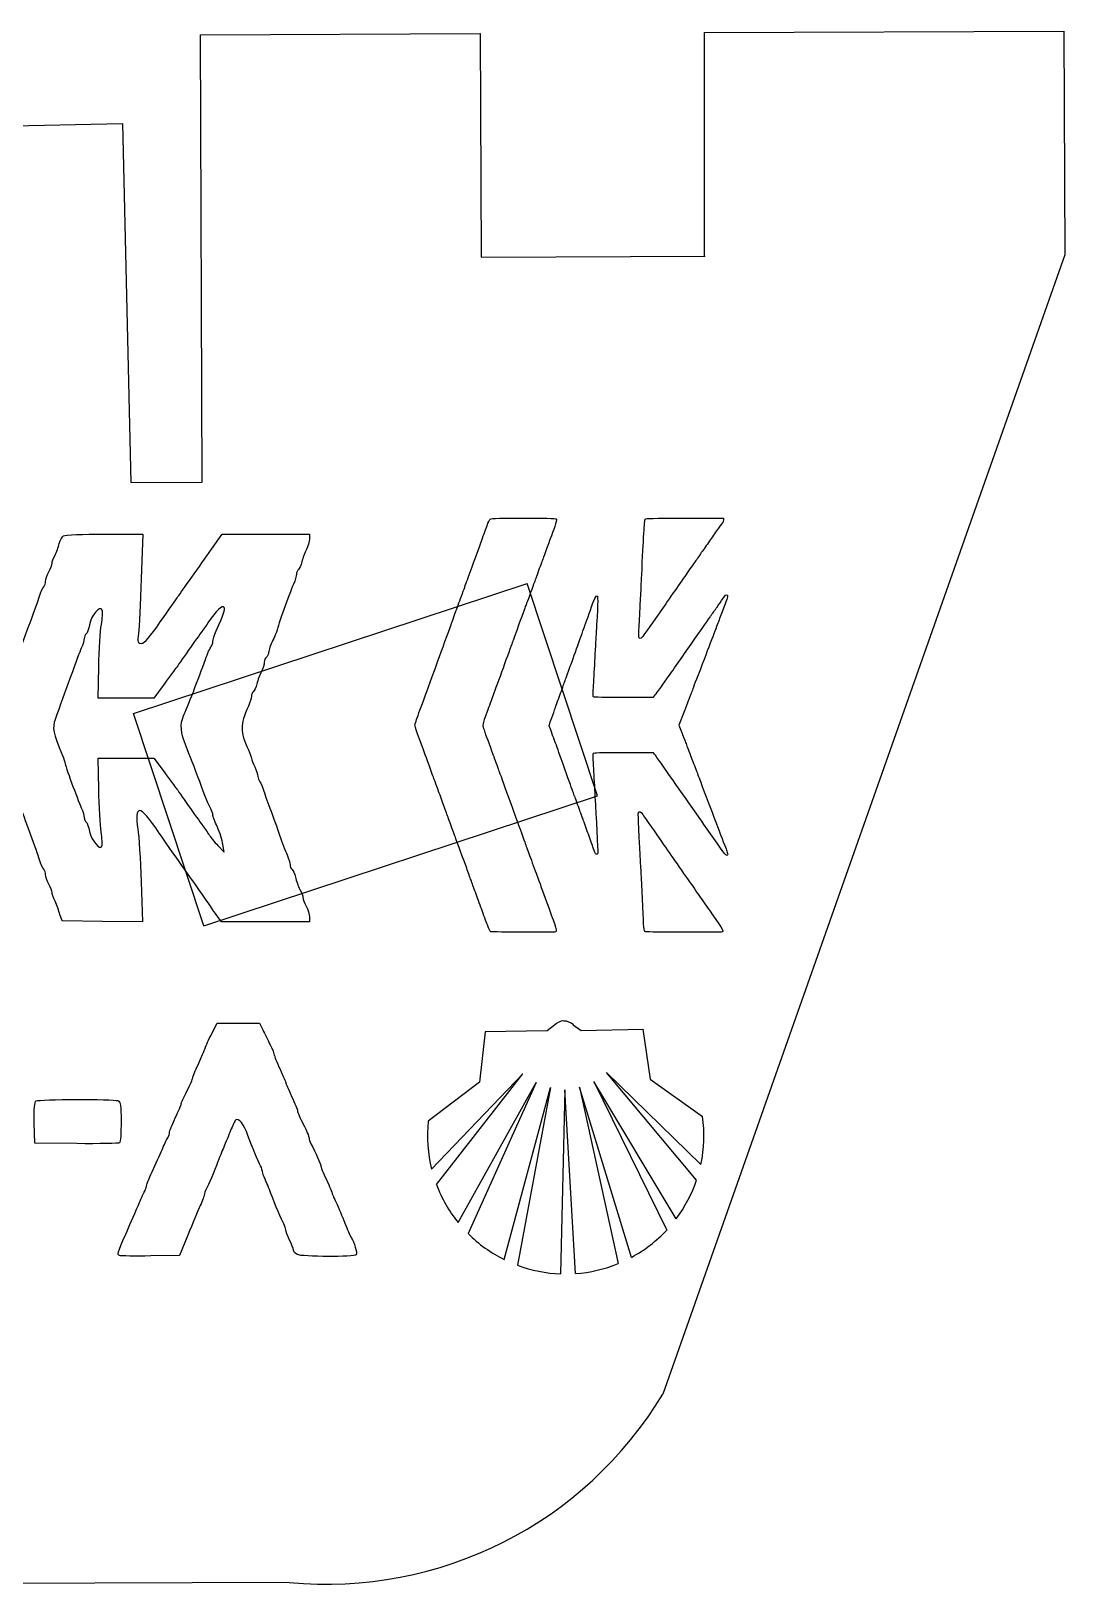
# Model space of a CAD drawing. Header units: centimetres. Extents: x 56783 to 57745, y 15612 to 15912.
# Drawn here: x 56817.44 to 56831.29, y 15622.99 to 15643.86 of the extents above; entities that cross this region are included whole.
import ezdxf

# ---------------------------------------------------------------- set-up
doc = ezdxf.new("R2010")
doc.units = ezdxf.units.CM
doc.header["$MEASUREMENT"] = 0
for name, color, linetype in [('Exterior', 7, 'Continuous'), ('Interior', 4, 'Continuous'), ('Publicidades', 6, 'Continuous')]:
    doc.layers.add(name, color=color, linetype=linetype)

msp = doc.modelspace()

# ---------------------------------------------------------------- linework, layer by layer
at = {"layer": 'Exterior'}
for p, q in [((56819.708, 15643.81), (56823.458, 15643.826)), ((56819.733, 15637.81), (56819.708, 15643.81)), ((56823.458, 15643.826), (56823.471, 15640.826)), ((56826.458, 15643.838), (56831.28, 15643.858)), ((56826.458, 15643.838), (56826.458, 15640.838)), ((56831.28, 15643.858), (56831.293, 15640.858)), ((56816.383, 15642.571), (56818.661, 15642.621)), ((56818.661, 15642.621), (56818.776, 15637.806)), ((56823.471, 15640.826), (56826.471, 15640.838)), ((56831.293, 15640.858), (56825.903, 15625.579)), ((56818.776, 15637.806), (56819.733, 15637.81)), ((56820.898, 15623.054), (56807.297, 15622.993))]:
    msp.add_line(p, q, dxfattribs=at)
msp.add_arc((56821.4, 15628.283), 5.253, 264.5226, 329.0156, dxfattribs=at)
at = {"layer": 'Interior'}
for p, q in [((56818.81, 15634.706), (56824.085, 15636.45)), ((56825.027, 15633.602), (56824.085, 15636.45)), ((56819.752, 15631.857), (56818.81, 15634.706)), ((56819.752, 15631.857), (56825.027, 15633.602))]:
    msp.add_line(p, q, dxfattribs=at)
at = {"layer": 'Publicidades', "color": 6}
for p, q in [((56823.523, 15630.435), (56823.448, 15629.764)), ((56824.353, 15630.449), (56823.523, 15630.435)), ((56824.453, 15630.527), (56824.353, 15630.449)), ((56824.705, 15630.531), (56824.808, 15630.457)), ((56824.808, 15630.457), (56825.637, 15630.471)), ((56825.637, 15630.471), (56825.735, 15629.802)), ((56823.448, 15629.764), (56822.761, 15629.239)), ((56824.03, 15629.872), (56822.806, 15628.594)), ((56822.87, 15628.389), (56824.03, 15629.872)), ((56823.161, 15627.88), (56824.205, 15629.758)), ((56824.205, 15629.758), (56823.294, 15627.732)), ((56826.084, 15627.93), (56824.979, 15629.771)), ((56824.979, 15629.771), (56825.957, 15627.778)), ((56825.149, 15629.891), (56826.414, 15628.657)), ((56826.357, 15628.45), (56825.149, 15629.891)), ((56825.735, 15629.802), (56826.436, 15629.303)), ((56823.78, 15627.383), (56824.397, 15629.69)), ((56824.397, 15629.69), (56823.958, 15627.306)), ((56824.537, 15627.191), (56824.594, 15629.659)), ((56824.733, 15627.195), (56824.593, 15629.659)), ((56825.483, 15627.412), (56824.789, 15629.697)), ((56824.789, 15629.697), (56825.308, 15627.329))]:
    msp.add_line(p, q, dxfattribs=at)
for centre, radius, start, end in [((56824.585, 15630.398), 0.185, 92.0775, 135.5726), ((56824.578, 15630.397), 0.185, 46.3559, 89.851), ((56824.603, 15629.042), 1.852, 348.0053, 8.111), ((56824.603, 15629.042), 1.852, 173.8768, 193.9841), ((56824.603, 15629.042), 1.852, 200.6477, 218.8756), ((56824.603, 15629.042), 1.852, 323.1207, 341.3467), ((56824.603, 15629.042), 1.852, 225.0163, 243.6209), ((56824.603, 15629.042), 1.852, 298.3788, 316.9824), ((56824.603, 15629.042), 1.852, 249.6325, 267.9539), ((56824.603, 15629.042), 1.852, 274.0471, 292.3682)]:
    msp.add_arc(centre, radius, start, end, dxfattribs=at)
at = {"layer": 'Publicidades'}
for points, knots in [([(56824.467, 15631.777), (56824.484, 15631.784), (56824.479, 15631.811), (56824.451, 15631.892), (56824.418, 15631.981), (56824.281, 15632.36), (56824.216, 15632.538), (56824.19, 15632.608), (56824.147, 15632.726), (56824.12, 15632.8), (56824.093, 15632.874), (56824.066, 15632.948), (56824.061, 15632.963), (56824.054, 15632.978), (56824.033, 15633.037), (56824.013, 15633.094), (56823.955, 15633.256), (56823.905, 15633.394), (56823.894, 15633.424), (56823.877, 15633.467), (56823.792, 15633.701), (56823.751, 15633.817), (56823.731, 15633.874), (56823.709, 15633.933), (56823.703, 15633.948), (56823.698, 15633.964), (56823.681, 15634.008), (56823.667, 15634.048), (56823.653, 15634.087), (56823.637, 15634.132), (56823.632, 15634.147), (56823.616, 15634.187), (56823.532, 15634.417), (56823.524, 15634.441), (56823.52, 15634.452), (56823.51, 15634.481), (56823.502, 15634.505), (56823.485, 15634.555), (56823.483, 15634.548), (56823.551, 15634.731), (56823.574, 15634.796), (56823.611, 15634.896), (56823.632, 15634.953), (56823.675, 15635.073), (56823.853, 15635.564), (56823.887, 15635.656), (56823.89, 15635.663), (56823.903, 15635.7), (56823.918, 15635.74), (56823.995, 15635.956), (56824.051, 15636.108), (56824.061, 15636.135), (56824.067, 15636.151), (56824.077, 15636.178), (56824.084, 15636.194), (56824.09, 15636.211), (56824.112, 15636.271), (56824.132, 15636.328), (56824.153, 15636.384), (56824.173, 15636.444), (56824.18, 15636.459), (56824.185, 15636.474), (56824.212, 15636.547), (56824.239, 15636.622), (56824.266, 15636.696), (56824.293, 15636.769), (56824.299, 15636.785), (56824.305, 15636.8), (56824.326, 15636.858), (56824.347, 15636.916), (56824.366, 15636.972), (56824.389, 15637.032), (56824.394, 15637.047), (56824.438, 15637.156), (56824.485, 15637.301), (56824.481, 15637.312), (56824.476, 15637.324), (56824.436, 15637.325), (56824.037, 15637.325), (56823.629, 15637.325), (56823.597, 15637.324), (56823.586, 15637.31), (56823.58, 15637.303), (56823.564, 15637.267), (56823.551, 15637.229), (56823.537, 15637.192), (56823.505, 15637.103), (56823.478, 15637.031), (56823.435, 15636.911), (56823.366, 15636.723), (56823.296, 15636.53), (56823.281, 15636.489), (56823.266, 15636.446), (56823.262, 15636.435), (56823.258, 15636.424), (56823.244, 15636.385), (56823.23, 15636.348), (56823.217, 15636.31), (56823.196, 15636.251), (56823.183, 15636.217), (56823.17, 15636.182), (56823.152, 15636.133), (56823.143, 15636.109), (56823.134, 15636.085), (56823.123, 15636.055), (56823.119, 15636.043), (56823.115, 15636.031), (56823.098, 15635.982), (56823.081, 15635.936), (56823.064, 15635.889), (56823.033, 15635.807), (56823.014, 15635.752), (56822.934, 15635.533), (56822.88, 15635.384), (56822.835, 15635.259), (56822.699, 15634.889), (56822.6, 15634.616), (56822.59, 15634.582), (56822.577, 15634.54), (56822.57, 15634.565), (56822.68, 15634.266), (56822.712, 15634.176), (56822.761, 15634.045), (56822.787, 15633.972), (56822.813, 15633.9), (56822.84, 15633.828), (56822.845, 15633.813), (56822.852, 15633.798), (56822.872, 15633.74), (56822.892, 15633.684), (56822.912, 15633.628), (56822.945, 15633.538), (56822.965, 15633.481), (56823.001, 15633.382), (56823.01, 15633.356), (56823.034, 15633.293), (56823.041, 15633.276), (56823.063, 15633.214), (56823.083, 15633.158), (56823.104, 15633.101), (56823.126, 15633.042), (56823.131, 15633.027), (56823.141, 15633.001), (56823.187, 15632.874), (56823.276, 15632.63), (56823.296, 15632.575), (56823.322, 15632.503), (56823.334, 15632.471), (56823.346, 15632.438), (56823.373, 15632.364), (56823.393, 15632.308), (56823.413, 15632.251), (56823.451, 15632.147), (56823.477, 15632.078), (56823.502, 15632.008), (56823.536, 15631.914), (56823.553, 15631.87), (56823.575, 15631.807), (56823.586, 15631.788), (56823.601, 15631.78), (56823.621, 15631.772), (56824.446, 15631.769), (56824.467, 15631.777), (56824.467, 15631.777), (56824.467, 15631.777), (56824.467, 15631.777)], [0, 0, 0, 0, 0.018182, 0.018182, 0.018182, 0.036364, 0.036364, 0.036364, 0.054545, 0.054545, 0.054545, 0.072727, 0.072727, 0.072727, 0.090909, 0.090909, 0.090909, 0.109091, 0.109091, 0.109091, 0.127273, 0.127273, 0.127273, 0.145455, 0.145455, 0.145455, 0.163636, 0.163636, 0.163636, 0.181818, 0.181818, 0.181818, 0.2, 0.2, 0.2, 0.218182, 0.218182, 0.218182, 0.236364, 0.236364, 0.236364, 0.254545, 0.254545, 0.254545, 0.272727, 0.272727, 0.272727, 0.290909, 0.290909, 0.290909, 0.309091, 0.309091, 0.309091, 0.327273, 0.327273, 0.327273, 0.345455, 0.345455, 0.345455, 0.363636, 0.363636, 0.363636, 0.381818, 0.381818, 0.381818, 0.4, 0.4, 0.4, 0.418182, 0.418182, 0.418182, 0.436364, 0.436364, 0.436364, 0.454545, 0.454545, 0.454545, 0.472727, 0.472727, 0.472727, 0.490909, 0.490909, 0.490909, 0.509091, 0.509091, 0.509091, 0.527273, 0.527273, 0.527273, 0.545455, 0.545455, 0.545455, 0.563636, 0.563636, 0.563636, 0.581818, 0.581818, 0.581818, 0.6, 0.6, 0.6, 0.618182, 0.618182, 0.618182, 0.636364, 0.636364, 0.636364, 0.654545, 0.654545, 0.654545, 0.672727, 0.672727, 0.672727, 0.690909, 0.690909, 0.690909, 0.709091, 0.709091, 0.709091, 0.727273, 0.727273, 0.727273, 0.745455, 0.745455, 0.745455, 0.763636, 0.763636, 0.763636, 0.781818, 0.781818, 0.781818, 0.8, 0.8, 0.8, 0.818182, 0.818182, 0.818182, 0.836364, 0.836364, 0.836364, 0.854545, 0.854545, 0.854545, 0.872727, 0.872727, 0.872727, 0.890909, 0.890909, 0.890909, 0.909091, 0.909091, 0.909091, 0.927273, 0.927273, 0.927273, 0.945455, 0.945455, 0.945455, 0.963636, 0.963636, 0.963636, 0.981818, 0.981818, 0.981818, 1, 1, 1, 1]), ([(56825.627, 15635.73), (56825.642, 15635.745), (56825.731, 15635.873), (56825.85, 15636.043), (56825.927, 15636.155), (56825.957, 15636.198), (56826.044, 15636.324), (56826.094, 15636.396), (56826.171, 15636.506), (56826.216, 15636.57), (56826.26, 15636.634), (56826.314, 15636.712), (56826.338, 15636.745), (56826.361, 15636.777), (56826.403, 15636.838), (56826.432, 15636.88), (56826.461, 15636.921), (56826.511, 15636.993), (56826.543, 15637.039), (56826.575, 15637.085), (56826.623, 15637.152), (56826.649, 15637.19), (56826.675, 15637.227), (56826.701, 15637.263), (56826.707, 15637.27), (56826.713, 15637.276), (56826.718, 15637.292), (56826.718, 15637.303), (56826.718, 15637.303), (56826.718, 15637.325), (56826.718, 15637.325), (56826.718, 15637.325), (56826.198, 15637.325), (56826.198, 15637.325), (56825.762, 15637.325), (56825.678, 15637.323), (56825.67, 15637.314), (56825.659, 15637.3), (56825.643, 15637.059), (56825.622, 15636.562), (56825.618, 15636.468), (56825.611, 15636.329), (56825.606, 15636.252), (56825.589, 15635.945), (56825.58, 15635.736), (56825.585, 15635.724), (56825.592, 15635.707), (56825.608, 15635.709), (56825.627, 15635.73), (56825.627, 15635.73), (56825.627, 15635.73), (56825.627, 15635.73)], [0, 0, 0, 0, 0.058824, 0.058824, 0.058824, 0.117647, 0.117647, 0.117647, 0.176471, 0.176471, 0.176471, 0.235294, 0.235294, 0.235294, 0.294118, 0.294118, 0.294118, 0.352941, 0.352941, 0.352941, 0.411765, 0.411765, 0.411765, 0.470588, 0.470588, 0.470588, 0.529412, 0.529412, 0.529412, 0.588235, 0.588235, 0.588235, 0.647059, 0.647059, 0.647059, 0.705882, 0.705882, 0.705882, 0.764706, 0.764706, 0.764706, 0.823529, 0.823529, 0.823529, 0.882353, 0.882353, 0.882353, 0.941176, 0.941176, 0.941176, 1, 1, 1, 1]), ([(56821.168, 15631.974), (56821.168, 15632.011), (56821.148, 15632.077), (56821.125, 15632.123), (56821.102, 15632.166), (56821.081, 15632.218), (56821.081, 15632.238), (56821.081, 15632.256), (56821.064, 15632.304), (56821.041, 15632.348), (56821.018, 15632.391), (56820.992, 15632.463), (56820.981, 15632.511), (56820.969, 15632.56), (56820.949, 15632.606), (56820.935, 15632.615), (56820.92, 15632.626), (56820.909, 15632.652), (56820.909, 15632.678), (56820.909, 15632.701), (56820.892, 15632.761), (56820.869, 15632.81), (56820.846, 15632.862), (56820.803, 15632.98), (56820.768, 15633.075), (56820.737, 15633.17), (56820.682, 15633.319), (56820.65, 15633.405), (56820.616, 15633.491), (56820.576, 15633.609), (56820.558, 15633.664), (56820.544, 15633.719), (56820.518, 15633.776), (56820.504, 15633.79), (56820.489, 15633.808), (56820.478, 15633.839), (56820.478, 15633.862), (56820.478, 15633.888), (56820.458, 15633.946), (56820.435, 15633.992), (56820.412, 15634.035), (56820.392, 15634.086), (56820.392, 15634.101), (56820.392, 15634.118), (56820.374, 15634.17), (56820.351, 15634.219), (56820.236, 15634.474), (56820.236, 15634.546), (56820.351, 15634.805), (56820.374, 15634.854), (56820.392, 15634.914), (56820.392, 15634.937), (56820.392, 15634.963), (56820.403, 15634.989), (56820.418, 15635), (56820.432, 15635.009), (56820.452, 15635.055), (56820.464, 15635.104), (56820.475, 15635.153), (56820.501, 15635.225), (56820.524, 15635.268), (56820.547, 15635.311), (56820.564, 15635.368), (56820.564, 15635.394), (56820.564, 15635.42), (56820.576, 15635.452), (56820.593, 15635.46), (56820.607, 15635.469), (56820.622, 15635.5), (56820.622, 15635.526), (56820.624, 15635.552), (56820.647, 15635.627), (56820.679, 15635.69), (56820.711, 15635.753), (56820.734, 15635.817), (56820.737, 15635.831), (56820.737, 15635.865), (56820.897, 15636.308), (56820.955, 15636.443), (56820.978, 15636.492), (56820.995, 15636.552), (56820.995, 15636.575), (56820.995, 15636.601), (56821.007, 15636.627), (56821.021, 15636.639), (56821.035, 15636.647), (56821.056, 15636.693), (56821.067, 15636.742), (56821.079, 15636.791), (56821.104, 15636.863), (56821.127, 15636.906), (56821.15, 15636.949), (56821.168, 15637.012), (56821.168, 15637.047), (56821.168, 15637.047), (56821.168, 15637.113), (56821.168, 15637.113), (56821.168, 15637.113), (56819.998, 15637.113), (56819.998, 15637.113), (56819.998, 15637.113), (56819.857, 15636.912), (56819.857, 15636.912), (56819.699, 15636.682), (56819.46, 15636.348), (56819.406, 15636.274), (56819.389, 15636.248), (56819.282, 15636.095), (56819.17, 15635.934), (56819.035, 15635.739), (56818.955, 15635.647), (56818.917, 15635.647), (56818.868, 15635.647), (56818.863, 15635.661), (56818.877, 15635.782), (56818.886, 15635.86), (56818.903, 15636.187), (56818.914, 15636.515), (56818.914, 15636.515), (56818.934, 15637.113), (56818.934, 15637.113), (56818.934, 15637.113), (56818.42, 15637.113), (56818.42, 15637.113), (56818.138, 15637.113), (56817.891, 15637.101), (56817.871, 15637.09), (56817.854, 15637.078), (56817.828, 15637.032), (56817.816, 15636.986), (56817.805, 15636.938), (56817.779, 15636.869), (56817.759, 15636.828), (56817.736, 15636.788), (56817.719, 15636.739), (56817.719, 15636.722), (56817.719, 15636.702), (56817.699, 15636.65), (56817.676, 15636.607), (56817.653, 15636.561), (56817.633, 15636.504), (56817.633, 15636.478), (56817.633, 15636.455), (56817.621, 15636.423), (56817.607, 15636.406), (56817.592, 15636.391), (56817.566, 15636.334), (56817.552, 15636.279), (56817.535, 15636.225), (56817.48, 15636.07), (56817.428, 15635.934), (56817.38, 15635.799), (56817.302, 15635.592), (56817.259, 15635.475), (56817.216, 15635.357), (56817.167, 15635.222), (56817.15, 15635.179), (56817.13, 15635.133), (56817.115, 15635.081), (56817.115, 15635.058), (56817.115, 15635.035), (56817.104, 15635.012), (56817.089, 15635), (56817.075, 15634.992), (56817.055, 15634.946), (56817.043, 15634.9), (56817.032, 15634.851), (56817.003, 15634.773), (56816.98, 15634.722), (56816.92, 15634.604), (56816.92, 15634.417), (56816.98, 15634.296), (56817.006, 15634.244), (56817.029, 15634.19), (56817.029, 15634.173), (56817.029, 15634.158), (56817.046, 15634.107), (56817.069, 15634.058), (56817.089, 15634.006), (56817.13, 15633.9), (56817.158, 15633.822), (56817.187, 15633.742), (56817.224, 15633.638), (56817.245, 15633.592), (56817.262, 15633.543), (56817.293, 15633.46), (56817.313, 15633.405), (56817.334, 15633.351), (56817.388, 15633.201), (56817.434, 15633.075), (56817.483, 15632.948), (56817.535, 15632.799), (56817.552, 15632.744), (56817.566, 15632.69), (56817.592, 15632.632), (56817.607, 15632.618), (56817.621, 15632.6), (56817.633, 15632.569), (56817.633, 15632.546), (56817.633, 15632.52), (56817.653, 15632.463), (56817.676, 15632.417), (56817.699, 15632.373), (56817.719, 15632.322), (56817.719, 15632.307), (56817.719, 15632.29), (56817.736, 15632.238), (56817.759, 15632.189), (56817.782, 15632.138), (56817.811, 15632.057), (56817.825, 15632.011), (56817.825, 15632.011), (56817.854, 15631.925), (56817.854, 15631.925), (56817.854, 15631.925), (56818.394, 15631.916), (56818.394, 15631.916), (56818.394, 15631.916), (56818.932, 15631.911), (56818.932, 15631.911), (56818.932, 15631.911), (56818.914, 15632.448), (56818.914, 15632.448), (56818.903, 15632.747), (56818.883, 15633.063), (56818.868, 15633.155), (56818.843, 15633.316), (56818.854, 15633.405), (56818.894, 15633.405), (56818.932, 15633.405), (56819.024, 15633.299), (56819.156, 15633.103), (56819.228, 15632.997), (56819.363, 15632.802), (56819.458, 15632.669), (56819.552, 15632.537), (56819.688, 15632.345), (56819.759, 15632.241), (56819.831, 15632.135), (56819.912, 15632.02), (56819.94, 15631.98), (56819.94, 15631.98), (56819.992, 15631.911), (56819.992, 15631.911), (56819.992, 15631.911), (56821.168, 15631.911), (56821.168, 15631.911), (56821.168, 15631.911), (56821.168, 15631.974), (56821.168, 15631.974)], [0, 0, 0, 0, 0.012048, 0.012048, 0.012048, 0.024096, 0.024096, 0.024096, 0.036145, 0.036145, 0.036145, 0.048193, 0.048193, 0.048193, 0.060241, 0.060241, 0.060241, 0.072289, 0.072289, 0.072289, 0.084337, 0.084337, 0.084337, 0.096386, 0.096386, 0.096386, 0.108434, 0.108434, 0.108434, 0.120482, 0.120482, 0.120482, 0.13253, 0.13253, 0.13253, 0.144578, 0.144578, 0.144578, 0.156627, 0.156627, 0.156627, 0.168675, 0.168675, 0.168675, 0.180723, 0.180723, 0.180723, 0.192771, 0.192771, 0.192771, 0.204819, 0.204819, 0.204819, 0.216867, 0.216867, 0.216867, 0.228916, 0.228916, 0.228916, 0.240964, 0.240964, 0.240964, 0.253012, 0.253012, 0.253012, 0.26506, 0.26506, 0.26506, 0.277108, 0.277108, 0.277108, 0.289157, 0.289157, 0.289157, 0.301205, 0.301205, 0.301205, 0.313253, 0.313253, 0.313253, 0.325301, 0.325301, 0.325301, 0.337349, 0.337349, 0.337349, 0.349398, 0.349398, 0.349398, 0.361446, 0.361446, 0.361446, 0.373494, 0.373494, 0.373494, 0.385542, 0.385542, 0.385542, 0.39759, 0.39759, 0.39759, 0.409639, 0.409639, 0.409639, 0.421687, 0.421687, 0.421687, 0.433735, 0.433735, 0.433735, 0.445783, 0.445783, 0.445783, 0.457831, 0.457831, 0.457831, 0.46988, 0.46988, 0.46988, 0.481928, 0.481928, 0.481928, 0.493976, 0.493976, 0.493976, 0.506024, 0.506024, 0.506024, 0.518072, 0.518072, 0.518072, 0.53012, 0.53012, 0.53012, 0.542169, 0.542169, 0.542169, 0.554217, 0.554217, 0.554217, 0.566265, 0.566265, 0.566265, 0.578313, 0.578313, 0.578313, 0.590361, 0.590361, 0.590361, 0.60241, 0.60241, 0.60241, 0.614458, 0.614458, 0.614458, 0.626506, 0.626506, 0.626506, 0.638554, 0.638554, 0.638554, 0.650602, 0.650602, 0.650602, 0.662651, 0.662651, 0.662651, 0.674699, 0.674699, 0.674699, 0.686747, 0.686747, 0.686747, 0.698795, 0.698795, 0.698795, 0.710843, 0.710843, 0.710843, 0.722892, 0.722892, 0.722892, 0.73494, 0.73494, 0.73494, 0.746988, 0.746988, 0.746988, 0.759036, 0.759036, 0.759036, 0.771084, 0.771084, 0.771084, 0.783133, 0.783133, 0.783133, 0.795181, 0.795181, 0.795181, 0.807229, 0.807229, 0.807229, 0.819277, 0.819277, 0.819277, 0.831325, 0.831325, 0.831325, 0.843373, 0.843373, 0.843373, 0.855422, 0.855422, 0.855422, 0.86747, 0.86747, 0.86747, 0.879518, 0.879518, 0.879518, 0.891566, 0.891566, 0.891566, 0.903614, 0.903614, 0.903614, 0.915663, 0.915663, 0.915663, 0.927711, 0.927711, 0.927711, 0.939759, 0.939759, 0.939759, 0.951807, 0.951807, 0.951807, 0.963855, 0.963855, 0.963855, 0.975904, 0.975904, 0.975904, 0.987952, 0.987952, 0.987952, 1, 1, 1, 1]), ([(56826.774, 15632.821), (56826.774, 15632.83), (56826.766, 15632.854), (56826.759, 15632.874), (56826.731, 15632.941), (56826.57, 15633.365), (56826.434, 15633.726), (56826.406, 15633.802), (56826.371, 15633.895), (56826.357, 15633.933), (56826.329, 15634.003), (56826.308, 15634.058), (56826.266, 15634.171), (56826.231, 15634.263), (56826.221, 15634.288), (56826.203, 15634.334), (56826.194, 15634.355), (56826.172, 15634.413), (56826.155, 15634.462), (56826.155, 15634.462), (56826.121, 15634.549), (56826.121, 15634.549), (56826.121, 15634.549), (56826.187, 15634.72), (56826.187, 15634.72), (56826.28, 15634.966), (56826.28, 15634.965), (56826.301, 15635.021), (56826.311, 15635.05), (56826.36, 15635.176), (56826.408, 15635.303), (56826.545, 15635.66), (56826.631, 15635.885), (56826.654, 15635.95), (56826.666, 15635.983), (56826.695, 15636.058), (56826.718, 15636.117), (56826.774, 15636.261), (56826.779, 15636.282), (56826.767, 15636.294), (56826.755, 15636.306), (56826.74, 15636.293), (56826.706, 15636.24), (56826.692, 15636.219), (56826.658, 15636.17), (56826.631, 15636.133), (56826.605, 15636.096), (56826.566, 15636.04), (56826.545, 15636.01), (56826.524, 15635.979), (56826.431, 15635.847), (56826.34, 15635.716), (56826.248, 15635.585), (56826.097, 15635.369), (56826.004, 15635.235), (56825.91, 15635.102), (56825.822, 15634.978), (56825.807, 15634.959), (56825.807, 15634.959), (56825.78, 15634.926), (56825.78, 15634.926), (56825.78, 15634.926), (56825.375, 15634.926), (56825.375, 15634.926), (56825.012, 15634.926), (56824.972, 15634.927), (56824.967, 15634.938), (56824.965, 15634.945), (56824.965, 15634.999), (56824.97, 15635.06), (56824.974, 15635.119), (56824.984, 15635.275), (56824.99, 15635.406), (56824.997, 15635.537), (56825.006, 15635.7), (56825.01, 15635.768), (56825.032, 15636.14), (56825.036, 15636.269), (56825.027, 15636.278), (56825.013, 15636.292), (56825, 15636.274), (56824.976, 15636.209), (56824.948, 15636.131), (56824.889, 15635.967), (56824.861, 15635.887), (56824.847, 15635.85), (56824.803, 15635.728), (56824.764, 15635.617), (56824.724, 15635.506), (56824.675, 15635.37), (56824.656, 15635.315), (56824.636, 15635.26), (56824.616, 15635.207), (56824.612, 15635.196), (56824.607, 15635.185), (56824.596, 15635.155), (56824.587, 15635.128), (56824.579, 15635.102), (56824.551, 15635.023), (56824.525, 15634.953), (56824.5, 15634.883), (56824.468, 15634.794), (56824.454, 15634.755), (56824.44, 15634.715), (56824.418, 15634.655), (56824.405, 15634.619), (56824.393, 15634.584), (56824.382, 15634.552), (56824.382, 15634.548), (56824.382, 15634.542), (56824.417, 15634.444), (56824.442, 15634.377), (56824.448, 15634.362), (56824.48, 15634.274), (56824.513, 15634.183), (56824.677, 15633.721), (56824.718, 15633.608), (56824.728, 15633.583), (56824.734, 15633.568), (56824.749, 15633.525), (56824.763, 15633.488), (56824.776, 15633.45), (56824.792, 15633.406), (56824.798, 15633.388), (56824.805, 15633.371), (56824.822, 15633.324), (56824.835, 15633.285), (56824.85, 15633.245), (56824.881, 15633.156), (56824.907, 15633.086), (56824.932, 15633.017), (56824.962, 15632.934), (56824.973, 15632.904), (56825.003, 15632.82), (56825.003, 15632.82), (56825.019, 15632.82), (56825.039, 15632.82), (56825.039, 15632.788), (56825.01, 15633.317), (56825.006, 15633.396), (56824.996, 15633.562), (56824.99, 15633.686), (56824.984, 15633.811), (56824.974, 15633.967), (56824.97, 15634.035), (56824.965, 15634.124), (56824.965, 15634.161), (56824.971, 15634.168), (56824.978, 15634.177), (56825.054, 15634.179), (56825.379, 15634.179), (56825.379, 15634.179), (56825.778, 15634.179), (56825.778, 15634.179), (56825.778, 15634.179), (56825.794, 15634.161), (56825.794, 15634.161), (56825.803, 15634.151), (56825.842, 15634.096), (56825.881, 15634.04), (56825.92, 15633.983), (56826.051, 15633.797), (56826.17, 15633.627), (56826.289, 15633.456), (56826.428, 15633.258), (56826.478, 15633.186), (56826.742, 15632.807), (56826.744, 15632.804), (56826.763, 15632.804), (56826.769, 15632.804), (56826.774, 15632.812), (56826.774, 15632.821)], [0, 0, 0, 0, 0.017544, 0.017544, 0.017544, 0.035088, 0.035088, 0.035088, 0.052632, 0.052632, 0.052632, 0.070175, 0.070175, 0.070175, 0.087719, 0.087719, 0.087719, 0.105263, 0.105263, 0.105263, 0.122807, 0.122807, 0.122807, 0.140351, 0.140351, 0.140351, 0.157895, 0.157895, 0.157895, 0.175439, 0.175439, 0.175439, 0.192982, 0.192982, 0.192982, 0.210526, 0.210526, 0.210526, 0.22807, 0.22807, 0.22807, 0.245614, 0.245614, 0.245614, 0.263158, 0.263158, 0.263158, 0.280702, 0.280702, 0.280702, 0.298246, 0.298246, 0.298246, 0.315789, 0.315789, 0.315789, 0.333333, 0.333333, 0.333333, 0.350877, 0.350877, 0.350877, 0.368421, 0.368421, 0.368421, 0.385965, 0.385965, 0.385965, 0.403509, 0.403509, 0.403509, 0.421053, 0.421053, 0.421053, 0.438596, 0.438596, 0.438596, 0.45614, 0.45614, 0.45614, 0.473684, 0.473684, 0.473684, 0.491228, 0.491228, 0.491228, 0.508772, 0.508772, 0.508772, 0.526316, 0.526316, 0.526316, 0.54386, 0.54386, 0.54386, 0.561404, 0.561404, 0.561404, 0.578947, 0.578947, 0.578947, 0.596491, 0.596491, 0.596491, 0.614035, 0.614035, 0.614035, 0.631579, 0.631579, 0.631579, 0.649123, 0.649123, 0.649123, 0.666667, 0.666667, 0.666667, 0.684211, 0.684211, 0.684211, 0.701754, 0.701754, 0.701754, 0.719298, 0.719298, 0.719298, 0.736842, 0.736842, 0.736842, 0.754386, 0.754386, 0.754386, 0.77193, 0.77193, 0.77193, 0.789474, 0.789474, 0.789474, 0.807018, 0.807018, 0.807018, 0.824561, 0.824561, 0.824561, 0.842105, 0.842105, 0.842105, 0.859649, 0.859649, 0.859649, 0.877193, 0.877193, 0.877193, 0.894737, 0.894737, 0.894737, 0.912281, 0.912281, 0.912281, 0.929825, 0.929825, 0.929825, 0.947368, 0.947368, 0.947368, 0.964912, 0.964912, 0.964912, 0.982456, 0.982456, 0.982456, 1, 1, 1, 1]), ([(56819.817, 15633.089), (56819.794, 15633.124), (56819.754, 15633.181), (56819.728, 15633.216), (56819.705, 15633.247), (56819.621, 15633.365), (56819.544, 15633.474), (56819.469, 15633.583), (56819.397, 15633.687), (56819.383, 15633.704), (56819.368, 15633.721), (56819.297, 15633.819), (56819.222, 15633.923), (56819.222, 15633.923), (56819.084, 15634.109), (56819.084, 15634.109), (56819.084, 15634.109), (56818.337, 15634.109), (56818.337, 15634.109), (56818.337, 15634.109), (56818.345, 15633.693), (56818.345, 15633.693), (56818.348, 15633.463), (56818.365, 15633.204), (56818.377, 15633.118), (56818.391, 15633.032), (56818.394, 15632.945), (56818.388, 15632.925), (56818.363, 15632.862), (56818.245, 15633.006), (56818.222, 15633.126), (56818.21, 15633.184), (56818.19, 15633.241), (56818.176, 15633.25), (56818.161, 15633.259), (56818.15, 15633.285), (56818.15, 15633.31), (56818.15, 15633.333), (56818.133, 15633.394), (56818.11, 15633.443), (56818.058, 15633.56), (56817.891, 15634.02), (56817.891, 15634.043), (56817.891, 15634.055), (56817.877, 15634.098), (56817.857, 15634.144), (56817.73, 15634.454), (56817.719, 15634.509), (56817.762, 15634.627), (56817.877, 15634.957), (56818.075, 15635.5), (56818.11, 15635.581), (56818.133, 15635.63), (56818.15, 15635.69), (56818.15, 15635.713), (56818.15, 15635.739), (56818.161, 15635.765), (56818.176, 15635.773), (56818.19, 15635.782), (56818.21, 15635.84), (56818.222, 15635.897), (56818.245, 15636.026), (56818.363, 15636.161), (56818.391, 15636.093), (56818.4, 15636.07), (56818.394, 15635.98), (56818.38, 15635.9), (56818.365, 15635.817), (56818.348, 15635.561), (56818.345, 15635.331), (56818.345, 15635.331), (56818.337, 15634.914), (56818.337, 15634.914), (56818.337, 15634.914), (56819.084, 15634.914), (56819.084, 15634.914), (56819.084, 15634.914), (56819.222, 15635.101), (56819.222, 15635.101), (56819.297, 15635.204), (56819.368, 15635.302), (56819.383, 15635.319), (56819.397, 15635.337), (56819.469, 15635.44), (56819.544, 15635.549), (56819.621, 15635.659), (56819.705, 15635.776), (56819.728, 15635.808), (56819.754, 15635.842), (56819.794, 15635.9), (56819.817, 15635.934), (56819.909, 15636.075), (56820.012, 15636.17), (56820.024, 15636.13), (56820.038, 15636.095), (56820.027, 15636.061), (56819.92, 15635.814), (56819.894, 15635.756), (56819.874, 15635.693), (56819.874, 15635.67), (56819.874, 15635.647), (56819.863, 15635.618), (56819.851, 15635.604), (56819.837, 15635.587), (56819.802, 15635.509), (56819.774, 15635.431), (56819.688, 15635.187), (56819.527, 15634.776), (56819.481, 15634.673), (56819.432, 15634.563), (56819.44, 15634.454), (56819.521, 15634.253), (56819.552, 15634.173), (56819.633, 15633.966), (56819.699, 15633.793), (56819.762, 15633.618), (56819.828, 15633.454), (56819.846, 15633.428), (56819.86, 15633.399), (56819.874, 15633.362), (56819.874, 15633.348), (56819.874, 15633.331), (56819.9, 15633.256), (56819.935, 15633.184), (56819.966, 15633.112), (56820.001, 15633.006), (56820.009, 15632.948), (56820.009, 15632.948), (56820.024, 15632.845), (56820.024, 15632.845), (56820.024, 15632.845), (56819.943, 15632.934), (56819.943, 15632.934), (56819.897, 15632.983), (56819.84, 15633.052), (56819.817, 15633.089), (56819.817, 15633.089), (56819.817, 15633.089), (56819.817, 15633.089)], [0, 0, 0, 0, 0.021739, 0.021739, 0.021739, 0.043478, 0.043478, 0.043478, 0.065217, 0.065217, 0.065217, 0.086957, 0.086957, 0.086957, 0.108696, 0.108696, 0.108696, 0.130435, 0.130435, 0.130435, 0.152174, 0.152174, 0.152174, 0.173913, 0.173913, 0.173913, 0.195652, 0.195652, 0.195652, 0.217391, 0.217391, 0.217391, 0.23913, 0.23913, 0.23913, 0.26087, 0.26087, 0.26087, 0.282609, 0.282609, 0.282609, 0.304348, 0.304348, 0.304348, 0.326087, 0.326087, 0.326087, 0.347826, 0.347826, 0.347826, 0.369565, 0.369565, 0.369565, 0.391304, 0.391304, 0.391304, 0.413043, 0.413043, 0.413043, 0.434783, 0.434783, 0.434783, 0.456522, 0.456522, 0.456522, 0.478261, 0.478261, 0.478261, 0.5, 0.5, 0.5, 0.521739, 0.521739, 0.521739, 0.543478, 0.543478, 0.543478, 0.565217, 0.565217, 0.565217, 0.586957, 0.586957, 0.586957, 0.608696, 0.608696, 0.608696, 0.630435, 0.630435, 0.630435, 0.652174, 0.652174, 0.652174, 0.673913, 0.673913, 0.673913, 0.695652, 0.695652, 0.695652, 0.717391, 0.717391, 0.717391, 0.73913, 0.73913, 0.73913, 0.76087, 0.76087, 0.76087, 0.782609, 0.782609, 0.782609, 0.804348, 0.804348, 0.804348, 0.826087, 0.826087, 0.826087, 0.847826, 0.847826, 0.847826, 0.869565, 0.869565, 0.869565, 0.891304, 0.891304, 0.891304, 0.913043, 0.913043, 0.913043, 0.934783, 0.934783, 0.934783, 0.956522, 0.956522, 0.956522, 0.978261, 0.978261, 0.978261, 1, 1, 1, 1]), ([(56826.7, 15631.777), (56826.724, 15631.786), (56826.721, 15631.79), (56826.562, 15632.02), (56826.523, 15632.075), (56826.457, 15632.17), (56826.415, 15632.23), (56826.373, 15632.29), (56826.3, 15632.395), (56826.253, 15632.463), (56826.206, 15632.53), (56826.11, 15632.668), (56826.04, 15632.769), (56825.97, 15632.869), (56825.897, 15632.974), (56825.877, 15633.003), (56825.727, 15633.218), (56825.654, 15633.322), (56825.635, 15633.35), (56825.611, 15633.386), (56825.592, 15633.397), (56825.579, 15633.384), (56825.572, 15633.377), (56825.576, 15633.247), (56825.606, 15632.725), (56825.61, 15632.653), (56825.615, 15632.551), (56825.618, 15632.499), (56825.626, 15632.294), (56825.646, 15631.9), (56825.65, 15631.845), (56825.654, 15631.792), (56825.657, 15631.786), (56825.675, 15631.779), (56825.695, 15631.772), (56826.681, 15631.769), (56826.7, 15631.777), (56826.7, 15631.777), (56826.7, 15631.777), (56826.7, 15631.777)], [0, 0, 0, 0, 0.076923, 0.076923, 0.076923, 0.153846, 0.153846, 0.153846, 0.230769, 0.230769, 0.230769, 0.307692, 0.307692, 0.307692, 0.384615, 0.384615, 0.384615, 0.461538, 0.461538, 0.461538, 0.538462, 0.538462, 0.538462, 0.615385, 0.615385, 0.615385, 0.692308, 0.692308, 0.692308, 0.769231, 0.769231, 0.769231, 0.846154, 0.846154, 0.846154, 0.923077, 0.923077, 0.923077, 1, 1, 1, 1]), ([(56821.796, 15627.447), (56821.811, 15627.47), (56821.767, 15627.626), (56821.731, 15627.67), (56821.721, 15627.686), (56821.687, 15627.761), (56821.656, 15627.839), (56821.627, 15627.917), (56821.573, 15628.044), (56821.539, 15628.12), (56821.503, 15628.195), (56821.474, 15628.263), (56821.474, 15628.27), (56821.474, 15628.278), (56821.438, 15628.361), (56821.397, 15628.455), (56821.352, 15628.546), (56821.319, 15628.632), (56821.319, 15628.645), (56821.319, 15628.665), (56821.254, 15628.811), (56821.187, 15628.936), (56821.174, 15628.962), (56821.163, 15628.995), (56821.163, 15629.014), (56821.163, 15629.032), (56821.127, 15629.117), (56821.085, 15629.201), (56821.041, 15629.284), (56821.008, 15629.364), (56821.008, 15629.377), (56821.008, 15629.393), (56820.974, 15629.479), (56820.93, 15629.572), (56820.888, 15629.663), (56820.852, 15629.746), (56820.852, 15629.754), (56820.852, 15629.759), (56820.818, 15629.842), (56820.774, 15629.936), (56820.733, 15630.027), (56820.697, 15630.113), (56820.697, 15630.126), (56820.697, 15630.139), (56820.673, 15630.201), (56820.642, 15630.261), (56820.614, 15630.323), (56820.567, 15630.414), (56820.544, 15630.464), (56820.544, 15630.464), (56820.499, 15630.555), (56820.499, 15630.555), (56820.499, 15630.555), (56819.931, 15630.555), (56819.931, 15630.555), (56819.931, 15630.555), (56819.86, 15630.415), (56819.86, 15630.415), (56819.819, 15630.337), (56819.78, 15630.249), (56819.772, 15630.22), (56819.761, 15630.189), (56819.72, 15630.093), (56819.681, 15630.004), (56819.639, 15629.919), (56819.605, 15629.836), (56819.605, 15629.82), (56819.605, 15629.807), (56819.571, 15629.727), (56819.527, 15629.643), (56819.486, 15629.56), (56819.449, 15629.48), (56819.449, 15629.469), (56819.449, 15629.459), (56819.413, 15629.373), (56819.371, 15629.283), (56819.327, 15629.192), (56819.293, 15629.103), (56819.293, 15629.088), (56819.293, 15629.072), (56819.283, 15629.041), (56819.27, 15629.015), (56819.254, 15628.992), (56819.22, 15628.919), (56819.194, 15628.854), (56819.165, 15628.789), (56819.106, 15628.657), (56819.061, 15628.561), (56819.017, 15628.465), (56818.981, 15628.374), (56818.981, 15628.358), (56818.981, 15628.345), (56818.97, 15628.314), (56818.955, 15628.288), (56818.942, 15628.265), (56818.905, 15628.184), (56818.877, 15628.114), (56818.809, 15627.958), (56818.754, 15627.831), (56818.707, 15627.724), (56818.593, 15627.462), (56818.59, 15627.449), (56818.624, 15627.436), (56818.642, 15627.431), (56818.832, 15627.428), (56819.042, 15627.431), (56819.042, 15627.431), (56819.427, 15627.438), (56819.427, 15627.438), (56819.427, 15627.438), (56819.539, 15627.711), (56819.539, 15627.711), (56819.599, 15627.861), (56819.674, 15628.038), (56819.705, 15628.106), (56819.734, 15628.173), (56819.76, 15628.241), (56819.76, 15628.256), (56819.76, 15628.269), (56819.77, 15628.303), (56819.786, 15628.329), (56819.812, 15628.378), (56819.89, 15628.56), (56819.942, 15628.698), (56819.96, 15628.747), (56819.997, 15628.835), (56820.02, 15628.892), (56820.044, 15628.949), (56820.085, 15629.048), (56820.111, 15629.113), (56820.137, 15629.178), (56820.168, 15629.24), (56820.181, 15629.256), (56820.215, 15629.292), (56820.293, 15629.193), (56820.345, 15629.048), (56820.399, 15628.895), (56820.48, 15628.702), (56820.514, 15628.64), (56820.529, 15628.614), (56820.539, 15628.58), (56820.539, 15628.562), (56820.539, 15628.544), (56820.555, 15628.5), (56820.573, 15628.463), (56820.591, 15628.427), (56820.628, 15628.339), (56820.653, 15628.268), (56820.713, 15628.107), (56820.791, 15627.92), (56820.825, 15627.86), (56820.84, 15627.834), (56820.851, 15627.801), (56820.851, 15627.782), (56820.853, 15627.764), (56820.874, 15627.702), (56820.902, 15627.645), (56820.931, 15627.588), (56820.952, 15627.528), (56820.954, 15627.51), (56820.954, 15627.491), (56820.978, 15627.465), (56821.004, 15627.45), (56821.066, 15627.419), (56821.778, 15627.413), (56821.796, 15627.447), (56821.796, 15627.447), (56821.796, 15627.447), (56821.796, 15627.447)], [0, 0, 0, 0, 0.017857, 0.017857, 0.017857, 0.035714, 0.035714, 0.035714, 0.053571, 0.053571, 0.053571, 0.071429, 0.071429, 0.071429, 0.089286, 0.089286, 0.089286, 0.107143, 0.107143, 0.107143, 0.125, 0.125, 0.125, 0.142857, 0.142857, 0.142857, 0.160714, 0.160714, 0.160714, 0.178571, 0.178571, 0.178571, 0.196429, 0.196429, 0.196429, 0.214286, 0.214286, 0.214286, 0.232143, 0.232143, 0.232143, 0.25, 0.25, 0.25, 0.267857, 0.267857, 0.267857, 0.285714, 0.285714, 0.285714, 0.303571, 0.303571, 0.303571, 0.321429, 0.321429, 0.321429, 0.339286, 0.339286, 0.339286, 0.357143, 0.357143, 0.357143, 0.375, 0.375, 0.375, 0.392857, 0.392857, 0.392857, 0.410714, 0.410714, 0.410714, 0.428571, 0.428571, 0.428571, 0.446429, 0.446429, 0.446429, 0.464286, 0.464286, 0.464286, 0.482143, 0.482143, 0.482143, 0.5, 0.5, 0.5, 0.517857, 0.517857, 0.517857, 0.535714, 0.535714, 0.535714, 0.553571, 0.553571, 0.553571, 0.571429, 0.571429, 0.571429, 0.589286, 0.589286, 0.589286, 0.607143, 0.607143, 0.607143, 0.625, 0.625, 0.625, 0.642857, 0.642857, 0.642857, 0.660714, 0.660714, 0.660714, 0.678571, 0.678571, 0.678571, 0.696429, 0.696429, 0.696429, 0.714286, 0.714286, 0.714286, 0.732143, 0.732143, 0.732143, 0.75, 0.75, 0.75, 0.767857, 0.767857, 0.767857, 0.785714, 0.785714, 0.785714, 0.803571, 0.803571, 0.803571, 0.821429, 0.821429, 0.821429, 0.839286, 0.839286, 0.839286, 0.857143, 0.857143, 0.857143, 0.875, 0.875, 0.875, 0.892857, 0.892857, 0.892857, 0.910714, 0.910714, 0.910714, 0.928571, 0.928571, 0.928571, 0.946429, 0.946429, 0.946429, 0.964286, 0.964286, 0.964286, 0.982143, 0.982143, 0.982143, 1, 1, 1, 1]), ([(56818.625, 15628.948), (56818.636, 15628.958), (56818.644, 15629.086), (56818.644, 15629.234), (56818.644, 15629.452), (56818.636, 15629.501), (56818.602, 15629.514), (56818.54, 15629.538), (56817.545, 15629.533), (56817.506, 15629.51), (56817.483, 15629.494), (56817.475, 15629.417), (56817.48, 15629.216), (56817.48, 15629.216), (56817.487, 15628.946), (56817.487, 15628.946), (56817.487, 15628.946), (56818.049, 15628.938), (56818.049, 15628.938), (56818.355, 15628.935), (56818.615, 15628.94), (56818.625, 15628.948), (56818.625, 15628.948), (56818.625, 15628.948), (56818.625, 15628.948)], [0, 0, 0, 0, 0.125, 0.125, 0.125, 0.25, 0.25, 0.25, 0.375, 0.375, 0.375, 0.5, 0.5, 0.5, 0.625, 0.625, 0.625, 0.75, 0.75, 0.75, 0.875, 0.875, 0.875, 1, 1, 1, 1])]:
    msp.add_open_spline(points, degree=3, knots=knots, dxfattribs=at)

doc.saveas('drawing.dxf')
